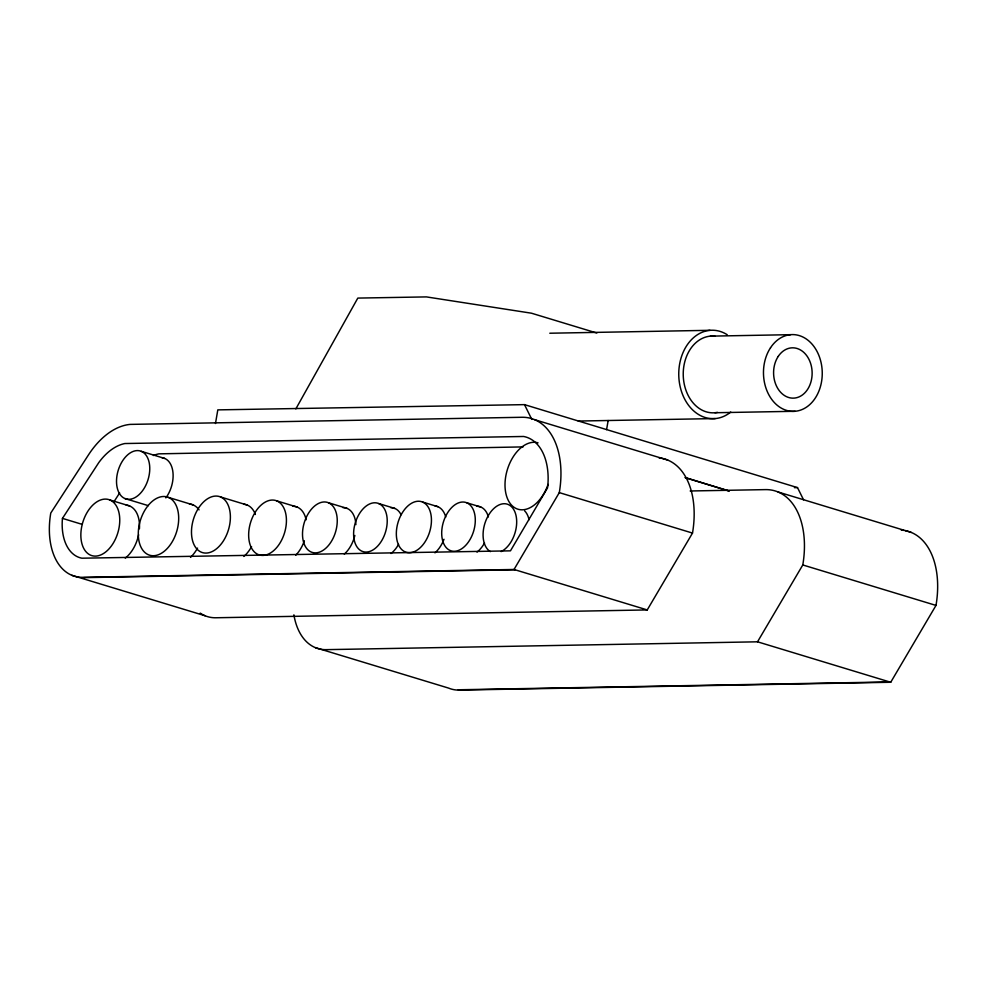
<?xml version="1.0" encoding="UTF-8"?>
<svg xmlns="http://www.w3.org/2000/svg" width="987" height="987" viewBox="0 0 987 987"><rect width="100%" height="100%" fill="white"/><g stroke="black" fill="none" stroke-linecap="round" stroke-linejoin="round"><path stroke-width="1.48" d="M62.465 518.385L62.403 518.854A47.499 29.659 -73.1 0 0 81.909 558.198L510.464 550.845L547.514 487.936L547.847 485.357A59.01 36.852 -73.1 0 0 523.628 436.476L124.868 443.533A55.728 34.792 -73.1 0 0 98.774 462.607L62.465 518.385L82.291 524.405M215.474 423.509L217.806 409.876L524.504 404.633L797.508 487.615L803.541 499.804M606.586 429.616L608.152 420.536M295.841 408.902L357.812 298.086L426.433 296.902L531.462 313.2L596.827 333.038M514.03 569.474L559.296 492.624A78.306 48.894 -73.1 0 0 521.963 417.279L130.185 424.398A75 46.833 -73.1 0 0 88.472 454.896L50.769 513.043A66.808 41.713 -73.1 0 0 82.612 577.321L514.03 569.474L647.238 609.929L692.504 533.079A78.306 48.894 -73.1 0 0 659.082 457.894M293.892 614.827A66.808 41.713 -73.1 0 0 326.105 649.656L757.522 641.809L802.789 564.959A78.306 48.894 -73.1 0 0 765.456 489.614L690.172 490.983M315.359 647.632L448.567 688.087A66.808 41.713 -73.1 0 0 459.3 690.098L890.73 682.264L935.997 605.413A78.306 48.894 -73.1 0 0 905.116 530.599M113.838 501.914L119.624 492.982M549.796 333.224L709.986 330.312M710.332 336.148L790.575 334.679M714.909 412.739L795.152 411.283M578.172 421.054L715.254 418.574M523.11 446.901L158.858 453.847A55.728 34.792 -73.1 0 0 153.367 455.513M83.673 577.642L515.091 569.795M647.238 609.929L215.82 617.763A66.808 41.713 -73.1 0 1 200.225 613.112M458.239 689.777L889.669 681.943M794.436 487.664L797.508 487.615M778.052 491.982L911.248 532.425M534.559 419.648L667.767 460.09M685.249 477.708L729.319 491.094L685.274 477.56M802.789 564.959L935.997 605.413M559.296 492.624L692.504 533.079M466.777 502.778A25.304 15.792 -73.1 0 1 467.024 543.862A25.304 15.792 -73.1 0 1 441.695 533.313A25.304 15.792 -73.1 0 1 466.777 502.778L480.805 507.034M422.535 502.025A26.439 16.508 -73.1 0 1 422.794 544.96A26.439 16.508 -73.1 0 1 396.33 533.93A26.439 16.508 -73.1 0 1 422.535 502.025L437.833 506.676M378.7 503.543A25.304 15.792 -73.1 0 1 378.946 544.627A25.304 15.792 -73.1 0 1 353.605 534.078A25.304 15.792 -73.1 0 1 378.7 503.543L394.837 508.441M328.437 502.741A26.155 16.335 -73.1 0 1 328.696 545.206A26.155 16.335 -73.1 0 1 302.503 534.3A26.155 16.335 -73.1 0 1 328.437 502.741L347.128 508.416M141.326 451.343A25.008 15.619 -73.1 0 1 141.573 491.97A25.008 15.619 -73.1 0 1 116.515 481.533A25.008 15.619 -73.1 0 1 141.326 451.343L164.693 458.437M757.522 641.809L890.73 682.264M276.841 500.902A28.426 17.754 -73.1 0 1 277.125 547.069A28.426 17.754 -73.1 0 1 248.65 535.213A28.426 17.754 -73.1 0 1 276.841 500.902L297.235 507.096M220.508 496.942A29.277 18.284 -73.1 0 1 220.804 544.491A29.277 18.284 -73.1 0 1 191.478 532.277A29.277 18.284 -73.1 0 1 220.508 496.942L247.281 505.073M168.444 497.411A30.412 18.987 -73.1 0 1 168.74 546.798A30.412 18.987 -73.1 0 1 138.279 534.115A30.412 18.987 -73.1 0 1 168.444 497.411L193.082 504.888M124.954 498.558L148.321 505.652M109.89 499.977A29.277 18.284 -73.1 0 1 110.174 547.526A29.277 18.284 -73.1 0 1 80.848 535.312A29.277 18.284 -73.1 0 1 109.89 499.977L129.642 505.973M71.866 575.298L205.074 615.752M524.504 404.633L531.783 419.376M901.279 530.118A78.306 48.894 -73.1 0 1 903.858 530.389M717.45 412.369A38.394 29.388 89 0 1 683.251 375.702A38.394 29.388 89 0 1 714.958 336.209M730.738 412.048A44.23 33.866 89 0 1 678.809 376.627A44.23 33.866 89 0 1 727.222 334.729M126.151 505.134A29.277 18.284 -73.1 0 1 139.426 528.798M138.612 534.744A29.277 18.284 -73.1 0 1 125.25 558.124M162.053 457.746A25.008 15.619 -73.1 0 1 172.984 472.699A25.008 15.619 -73.1 0 1 165.853 497.892M189.455 504.012A30.412 18.987 -73.1 0 1 199.053 509.884M197.536 548.093A30.412 18.987 -73.1 0 1 190.528 557.347M243.789 504.221A29.277 18.284 -73.1 0 1 255.399 514.486M251.574 546.662A29.277 18.284 -73.1 0 1 243.863 556.434M292.67 506.245A28.426 17.754 -73.1 0 1 306.13 519.791M304.366 540.765A28.426 17.754 -73.1 0 1 295.767 555.225M435.045 505.949A26.439 16.508 -73.1 0 1 445.766 517.065M444.002 539.272A26.439 16.508 -73.1 0 1 434.971 552.856M390.778 507.676A25.304 15.792 -73.1 0 1 401.043 514.683M398.551 544.38A25.304 15.792 -73.1 0 1 391.049 553.497M342.921 507.626A26.155 16.335 -73.1 0 1 355.9 524.628M354.851 535.447A26.155 16.335 -73.1 0 1 344.29 554.102M476.733 506.269A25.304 15.792 -73.1 0 1 488.392 516.978M484.506 542.973A25.304 15.792 -73.1 0 1 477.017 552.103M524.628 510.822A25.304 15.792 -73.1 0 1 529.044 519.73M548.081 484.395A34.681 21.652 -73.1 0 1 517.126 508.934A34.681 21.652 -73.1 0 1 507.515 469.121A34.681 21.652 -73.1 0 1 538.051 442.842M490.366 551.622A25.304 15.792 -73.1 0 1 489.441 513.746A25.304 15.792 -73.1 0 1 515.547 513.709A25.304 15.792 -73.1 0 1 501.125 551.597M770.526 347.745A38.394 29.388 89 0 0 787.49 410.654A38.394 29.388 89 0 0 820.579 360.551A38.394 29.388 89 0 0 770.526 347.745M778.212 356.43A25.181 19.284 89 0 0 789.341 397.687A25.181 19.284 89 0 0 811.043 364.832A25.181 19.284 89 0 0 778.212 356.43"/></g></svg>
